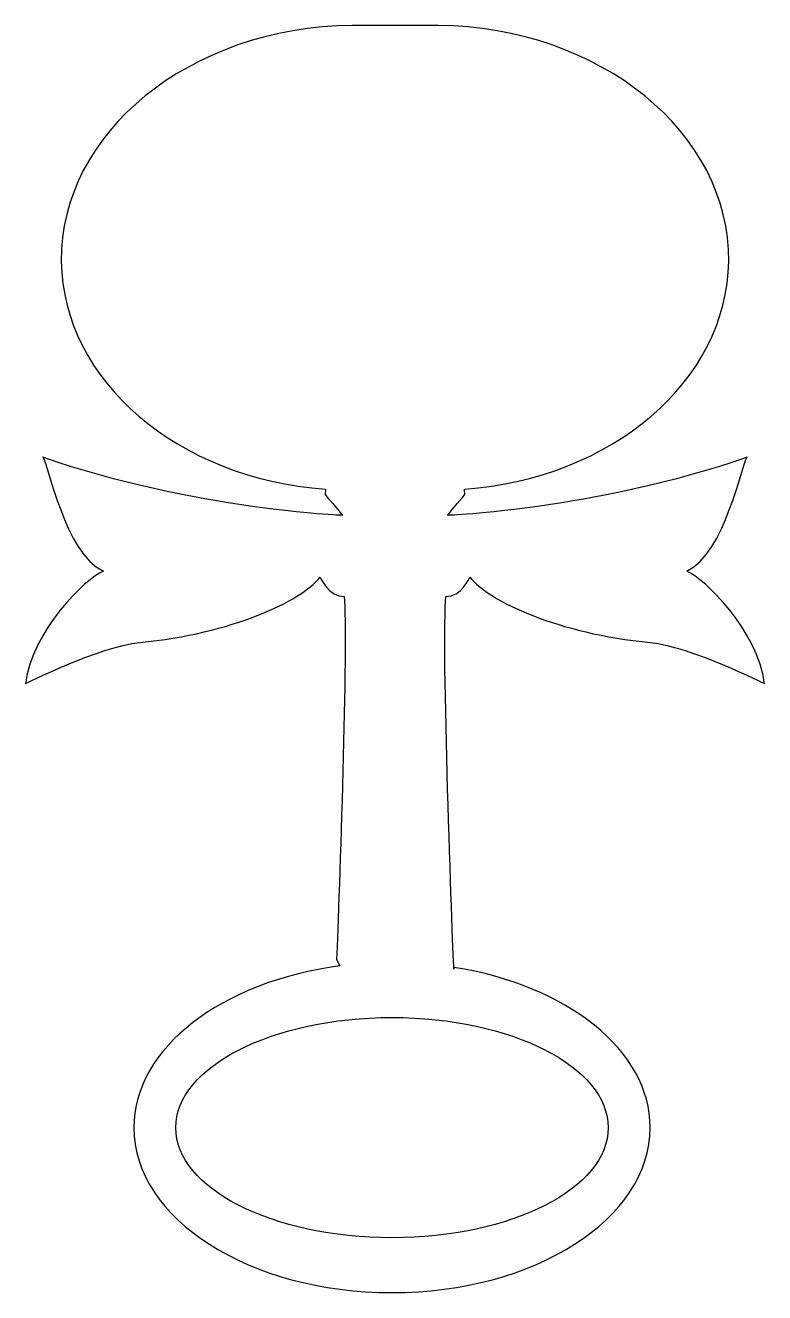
# Model space of a CAD drawing. Header units: centimetres. Extents: x -5.8 to 5.8, y -9.9 to 9.9.
import ezdxf

# ---------------------------------------------------------------- set-up
doc = ezdxf.new("R2010")
doc.units = ezdxf.units.CM
doc.header["$MEASUREMENT"] = 0
doc.layers.add('Camada 1', color=7, linetype='Continuous')

msp = doc.modelspace()

# ---------------------------------------------------------------- linework, layer by layer
at = {"layer": 'Camada 1'}
for points, knots in [([(0.9283, -4.8408), (2.69421, -5.11994), (4.00371, -6.14022), (4.00371, -7.3558), (4.00371, -7.3558), (4.00371, -8.78632), (2.19004, -9.9462), (-0.04717, -9.9462), (-0.04717, -9.9462), (-2.28438, -9.9462), (-4.09804, -8.78632), (-4.09804, -7.3558), (-4.09804, -7.3558), (-4.09804, -6.10392), (-2.70948, -5.05924), (-0.86354, -4.818), (-0.86354, -4.818), (-0.86354, -4.818), (-0.91688, -4.71786), (-0.91688, -4.71786), (-0.91688, -4.71786), (-0.88034, -3.79973), (-0.72977, 0.35553), (-0.79935, 0.98264), (-0.79935, 0.98264), (-1.03441, 0.9697), (-1.17437, 1.28268), (-1.17437, 1.28268), (-1.17437, 1.28268), (-1.47459, 0.90766), (-2.55946, 0.39614), (-4.00525, 0.2585), (-4.00525, 0.2585), (-4.63583, 0.19858), (-5.79979, -0.38755), (-5.79979, -0.38755), (-5.79979, -0.38755), (-5.69443, 0.43906), (-4.85314, 1.26856), (-4.5763, 1.37799), (-4.5763, 1.37799), (-5.18659, 1.66525), (-5.43344, 3.0573), (-5.5243, 3.16557), (-5.5243, 3.16557), (-3.1276, 2.33798), (-0.82252, 2.25506), (-0.82252, 2.25506), (-0.82252, 2.25506), (-0.85287, 2.2912), (-1.00424, 2.47157), (-1.09509, 2.57984), (-1.09509, 2.57984), (-1.09509, 2.57984), (-1.09102, 2.66432), (-1.09102, 2.66432), (-1.09102, 2.66432), (-3.39938, 2.83558), (-5.21265, 4.36199), (-5.23548, 6.24233), (-5.23548, 6.24233), (-5.25927, 8.25761), (-3.21809, 9.91567), (-0.67465, 9.9462), (-0.67465, 9.9462), (-0.67465, 9.9462), (0.67467, 9.9462), (0.67467, 9.9462), (0.67467, 9.9462), (3.21808, 9.91567), (5.25926, 8.2576), (5.2355, 6.24232), (5.2355, 6.24232), (5.21269, 4.36198), (3.3994, 2.83557), (1.09104, 2.66431), (1.09104, 2.66431), (1.09104, 2.66431), (1.09511, 2.57983), (1.09511, 2.57983), (1.09511, 2.57983), (1.00423, 2.47156), (0.85288, 2.2912), (0.82251, 2.25505), (0.82251, 2.25505), (0.82251, 2.25505), (3.12759, 2.33797), (5.52429, 3.16556), (5.52429, 3.16556), (5.43341, 3.05729), (5.18655, 1.66524), (4.57629, 1.37798), (4.57629, 1.37798), (4.8531, 1.26857), (5.69442, 0.43908), (5.79975, -0.38756), (5.79975, -0.38756), (5.79975, -0.38756), (4.63582, 0.19857), (4.00524, 0.2585), (4.00524, 0.2585), (2.55942, 0.39614), (1.47458, 0.90766), (1.17436, 1.28268), (1.17436, 1.28268), (1.17436, 1.28268), (1.0344, 0.9697), (0.79934, 0.98264), (0.79934, 0.98264), (0.72433, 0.3074), (0.90488, -4.45778), (0.92306, -4.86904), (0.92306, -4.86904), (0.92306, -4.86904), (0.9283, -4.8408), (0.9283, -4.8408)], [0, 0, 0, 0, 0.03333333, 0.03333333, 0.03333333, 0.03333333, 0.06666667, 0.06666667, 0.06666667, 0.06666667, 0.1, 0.1, 0.1, 0.1, 0.13333333, 0.13333333, 0.13333333, 0.13333333, 0.16666667, 0.16666667, 0.16666667, 0.16666667, 0.2, 0.2, 0.2, 0.2, 0.23333333, 0.23333333, 0.23333333, 0.23333333, 0.26666667, 0.26666667, 0.26666667, 0.26666667, 0.3, 0.3, 0.3, 0.3, 0.33333333, 0.33333333, 0.33333333, 0.33333333, 0.36666667, 0.36666667, 0.36666667, 0.36666667, 0.4, 0.4, 0.4, 0.4, 0.43333333, 0.43333333, 0.43333333, 0.43333333, 0.46666667, 0.46666667, 0.46666667, 0.46666667, 0.5, 0.5, 0.5, 0.5, 0.53333333, 0.53333333, 0.53333333, 0.53333333, 0.56666667, 0.56666667, 0.56666667, 0.56666667, 0.6, 0.6, 0.6, 0.6, 0.63333333, 0.63333333, 0.63333333, 0.63333333, 0.66666667, 0.66666667, 0.66666667, 0.66666667, 0.7, 0.7, 0.7, 0.7, 0.73333333, 0.73333333, 0.73333333, 0.73333333, 0.76666667, 0.76666667, 0.76666667, 0.76666667, 0.8, 0.8, 0.8, 0.8, 0.83333333, 0.83333333, 0.83333333, 0.83333333, 0.86666667, 0.86666667, 0.86666667, 0.86666667, 0.9, 0.9, 0.9, 0.9, 0.93333333, 0.93333333, 0.93333333, 0.93333333, 1, 1, 1, 1]), ([(-0.04716, -9.0848), (1.82585, -9.0848), (3.34432, -8.31079), (3.34432, -7.3558), (3.34432, -7.3558), (3.34432, -6.40084), (1.82582, -5.6268), (-0.04716, -5.6268), (-0.04716, -5.6268), (-1.92017, -5.6268), (-3.43864, -6.40084), (-3.43864, -7.3558), (-3.43864, -7.3558), (-3.43864, -8.31079), (-1.92017, -9.0848), (-0.04716, -9.0848)], [0, 0, 0, 0, 0.2, 0.2, 0.2, 0.2, 0.4, 0.4, 0.4, 0.4, 0.6, 0.6, 0.6, 0.6, 1, 1, 1, 1])]:
    msp.add_open_spline(points, degree=3, knots=knots, dxfattribs=at)

doc.saveas('drawing.dxf')
